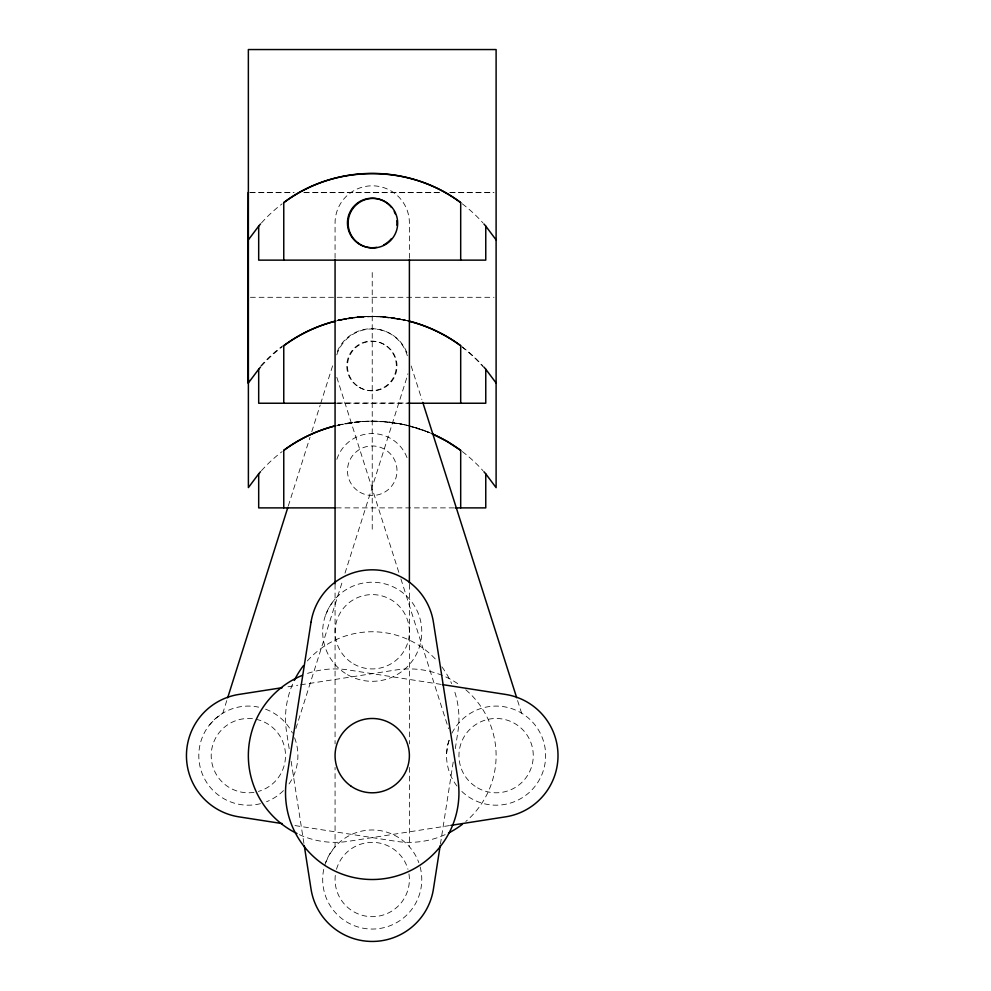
<?xml version="1.0" encoding="UTF-8"?>
<svg xmlns="http://www.w3.org/2000/svg" width="991" height="991" viewBox="0 0 991 991"><rect width="100%" height="100%" fill="white"/><g stroke="black" fill="none" stroke-linecap="round" stroke-linejoin="round"><path stroke-width="0.74" stroke-dasharray="4.96 3.72" d="M446.594 753.705L447.796 744.6L449.493 739.497M440.425 844.121L453.321 761.299M455.278 748.663L457.904 731.816A86.713 86.713 0 0 0 454.212 690.244M226.778 700.587L222.802 713.186L215.233 718.785L209.002 725.523M288.319 505.918L310.01 437.291M311.781 431.692L320.192 405.084M320.638 403.684L333.038 364.465M295.875 728.583L342.812 580.131M345.017 573.132L407.004 377.063A37.163 37.163 0 0 0 407.871 373.83M325.63 614.915L329.545 606.603L335.069 598.985M325.63 862.665L329.545 854.353L335.069 846.735L335.069 767.418M337.089 320.366C359.869 314.94 383.963 314.915 406.706 320.576M337.745 320.576C359.312 315.423 382.03 315.188 403.696 319.895M337.745 425.238C366.199 418.4 396.648 420.271 424.049 430.503M407.697 320.787C384.954 314.927 360.997 315.225 338.117 320.13L346.206 318.495M353.069 317.764L338.773 320.341L361.294 316.922L372.232 316.525L385.078 317.083L382.501 316.711L405.678 320.341L378.029 316.451M346.862 318.706L338.773 320.341L361.294 316.922M385.078 421.732L361.294 421.584L338.773 424.99L346.862 423.355M338.117 320.13L360.625 316.711M338.773 424.99L361.294 421.584M287.96 686.788L297.783 685.252M300.595 684.818L396.053 669.953A86.713 86.713 0 0 1 458.536 684.199M449.48 825.577L348.398 841.322A86.713 86.713 0 0 1 298.068 834.063M349.29 318L352.412 317.554M349.947 422.86L353.069 422.414M358.717 316.872L378.698 316.662M359.374 317.083L372.232 316.525M359.374 421.732C384.112 419.614 409.345 423.776 432.088 433.761M249.757 192.44L293.485 192.44M303.779 192.44L439.36 192.44M449.641 192.44L493.369 192.44M250.413 192.65L294.154 192.65M304.435 192.65L440.016 192.65M450.31 192.65L494.038 192.65M250.413 297.3L494.038 297.3M337.51 403.027L407.512 403.027M336.283 403.238L408.168 403.238M336.283 507.887L453.779 507.887M383.158 421.584L405.678 424.99L394.344 422.835M441.057 684.385L348.398 669.953A86.713 86.713 0 0 0 304.609 674.45M294.971 825.577L396.053 841.322A86.713 86.713 0 0 0 446.384 834.063M393.687 317.962L405.678 320.341M411.166 426.403L428.385 432.187L408.515 425.895M407.858 321.022L405.022 320.13L407.871 320.898A148.65 148.65 0 0 0 336.63 320.477M425.424 431.023L429.462 432.633M411.203 366.013L421.881 399.596M517.575 700.55L521.588 713.148M336.816 377.336L399.125 573.293M400.909 578.893L448.527 728.67M289.174 748.663L286.548 731.816A86.713 86.713 0 0 1 293.311 682.551M291.131 761.299L304.026 844.121M409.394 258.23L409.394 222.975A37.163 37.163 0 0 0 372.232 185.812A37.163 37.163 0 0 0 335.069 222.975L335.069 258.23M409.394 584.306L409.394 743.919M409.394 767.418L409.394 846.735M372.232 272.525L372.232 532.663M335.069 584.306L335.069 743.919M465.795 689.773A86.713 86.713 0 0 1 465.795 821.502M307.359 660.923A86.713 86.713 0 0 1 437.093 660.923M441.887 666.832A86.713 86.713 0 0 1 451.636 683.629M253.981 792.366A37.163 37.163 0 0 1 213.214 743.547A37.163 37.163 0 0 1 275.387 730.144A37.163 37.163 0 0 1 258.366 791.425M408.961 873.889A37.163 37.163 0 0 1 372.232 916.675A37.163 37.163 0 0 1 335.491 873.889M336.494 869.293A37.163 37.163 0 0 1 407.958 869.293M261.475 470.675A148.65 148.65 0 0 1 282.162 451.562M337.287 425.337A148.65 148.65 0 0 1 429.983 432.856M462.289 451.562A148.65 148.65 0 0 1 482.976 470.675M261.475 222.925A148.65 148.65 0 0 1 282.162 203.812M462.289 203.812A148.65 148.65 0 0 1 482.976 222.925M336.853 459.341A37.163 37.163 0 0 1 407.598 459.341M420.147 866.927A49.55 49.55 0 0 1 360.6 927.675A49.55 49.55 0 0 1 335.317 846.463A49.55 49.55 0 0 1 418.821 862.665M337.287 351.52A37.163 37.163 0 0 1 407.351 355.843M294.575 737.775A49.55 49.55 0 0 1 287.539 785.962M283.463 790.607A49.55 49.55 0 0 1 266.529 801.731M260.484 803.676A49.55 49.55 0 0 1 198.807 756.579A49.55 49.55 0 0 1 258.651 707.165M265.538 709.16A49.55 49.55 0 0 1 292.481 733.105M260.819 365.815A148.65 148.65 0 0 1 282.633 345.847M461.633 346.701A148.65 148.65 0 0 1 483.261 366.868M336.779 354.889A37.163 37.163 0 0 1 407.635 354.815M451.933 733.179A49.55 49.55 0 0 1 523.075 714.077A49.55 49.55 0 0 1 534.607 786.817A49.55 49.55 0 0 1 461.05 790.669M456.962 786.024A49.55 49.55 0 0 1 449.852 737.849M261.475 366.026A148.65 148.65 0 0 1 282.162 346.912M337.287 320.688A148.65 148.65 0 0 1 407.165 320.688M462.289 346.912A148.65 148.65 0 0 1 482.976 366.026M477.526 787.82A37.163 37.163 0 0 0 533.269 755.638A37.163 37.163 0 0 0 477.526 723.455A37.163 37.163 0 0 0 477.526 787.82M353.651 663.945A37.163 37.163 0 0 0 409.394 631.763A37.163 37.163 0 0 0 353.651 599.58A37.163 37.163 0 0 0 353.651 663.945M359.844 492.18A24.775 24.775 0 0 0 397.007 470.725A24.775 24.775 0 0 0 359.844 449.27A24.775 24.775 0 0 0 359.844 492.18M347.457 674.673A49.55 49.55 0 0 0 421.782 631.763A49.55 49.55 0 0 0 347.457 588.852A49.55 49.55 0 0 0 347.457 674.673M359.176 387.32A24.775 24.775 0 0 0 396.338 365.865A24.775 24.775 0 0 0 359.176 344.41A24.775 24.775 0 0 0 359.176 387.32M359.844 387.531A24.775 24.775 0 0 0 397.007 366.075A24.775 24.775 0 0 0 359.844 344.62A24.775 24.775 0 0 0 359.844 387.531"/><path stroke-width="1.49" d="M440.202 845.521L433.426 889.038A61.938 61.938 0 0 1 311.025 889.038L304.249 845.521M227.67 697.775L287.873 507.318M248.357 239.884L258.688 226.121A148.65 148.65 0 0 1 260.534 223.978M248.357 382.984L258.688 369.222A148.65 148.65 0 0 1 260.534 367.079M249.274 380.457L247.738 382.724L248.196 192.44M260.534 471.728A148.65 148.65 0 0 0 258.688 473.871L248.394 487.584L248.357 49.55L496.107 49.55L496.107 487.659L485.763 473.871A148.65 148.65 0 0 0 483.918 471.728M283.76 260.137L283.76 202.61C334.425 163.973 410.026 163.973 460.691 202.61L460.691 260.137M283.76 403.238L283.76 345.71C298.997 334.425 316.414 326.089 334.772 321.319M283.76 507.887L283.76 450.36C298.997 439.075 316.414 430.738 334.772 425.969M282.336 687.667L238.819 694.443A61.938 61.938 0 0 0 238.819 816.832L282.336 823.608M450.88 825.367L505.633 816.832A61.938 61.938 0 0 0 505.633 694.443L442.457 684.608M335.33 403.238L258.688 403.238L258.688 369.222M408.168 403.238L485.763 403.238L485.763 369.222A148.65 148.65 0 0 0 483.918 367.079M334.908 507.887L258.688 507.887L258.688 473.871M455.166 507.887L485.763 507.887L485.763 473.871M409.679 321.319C428.038 326.089 445.455 334.425 460.691 345.71L460.691 403.238M432.088 433.761L446.867 441.268L460.691 450.36L460.691 507.887M483.918 223.978A148.65 148.65 0 0 1 485.763 226.121L496.095 239.884M485.763 369.222L496.095 382.984M422.773 402.396L516.695 697.751M485.763 226.121L485.763 260.137L258.688 260.137L258.688 226.121M409.394 259.692L409.394 582.832M335.069 259.692L335.069 583.823M462.252 824.376A86.713 86.713 0 0 1 448.502 833.035M297.003 833.555A86.713 86.713 0 0 1 302.391 675.317M294.315 680.421A86.713 86.713 0 0 1 303.494 665.605M283.76 450.36A148.65 148.65 0 0 1 335.912 425.672M432.472 433.934A148.65 148.65 0 0 1 460.691 450.36M391.457 238.596A24.775 24.775 0 0 1 383.604 244.988M376.729 247.341A24.775 24.775 0 0 1 348.943 231.448A24.775 24.775 0 0 1 360.006 201.421A24.775 24.775 0 0 1 391.457 207.354M394.232 211.591A24.775 24.775 0 0 1 395.26 213.858M396.895 220.745A24.775 24.775 0 0 1 396.895 225.205M283.76 202.61A148.65 148.65 0 0 1 460.691 202.61M283.76 345.71A148.65 148.65 0 0 1 335.912 321.022M408.54 321.022A148.65 148.65 0 0 1 460.691 345.71M311.025 622.237L286.548 779.459A86.713 86.713 0 0 0 372.232 879.513A86.713 86.713 0 0 0 457.904 779.459L433.426 622.237A61.938 61.938 0 0 0 311.025 622.237M358.618 243.439A24.775 24.775 0 0 0 397.564 225.415A24.775 24.775 0 0 0 362.471 200.702A24.775 24.775 0 0 0 358.618 243.439M350.826 786.024A37.163 37.163 0 0 0 409.233 758.982A37.163 37.163 0 0 0 356.611 721.919A37.163 37.163 0 0 0 350.826 786.024"/></g></svg>
